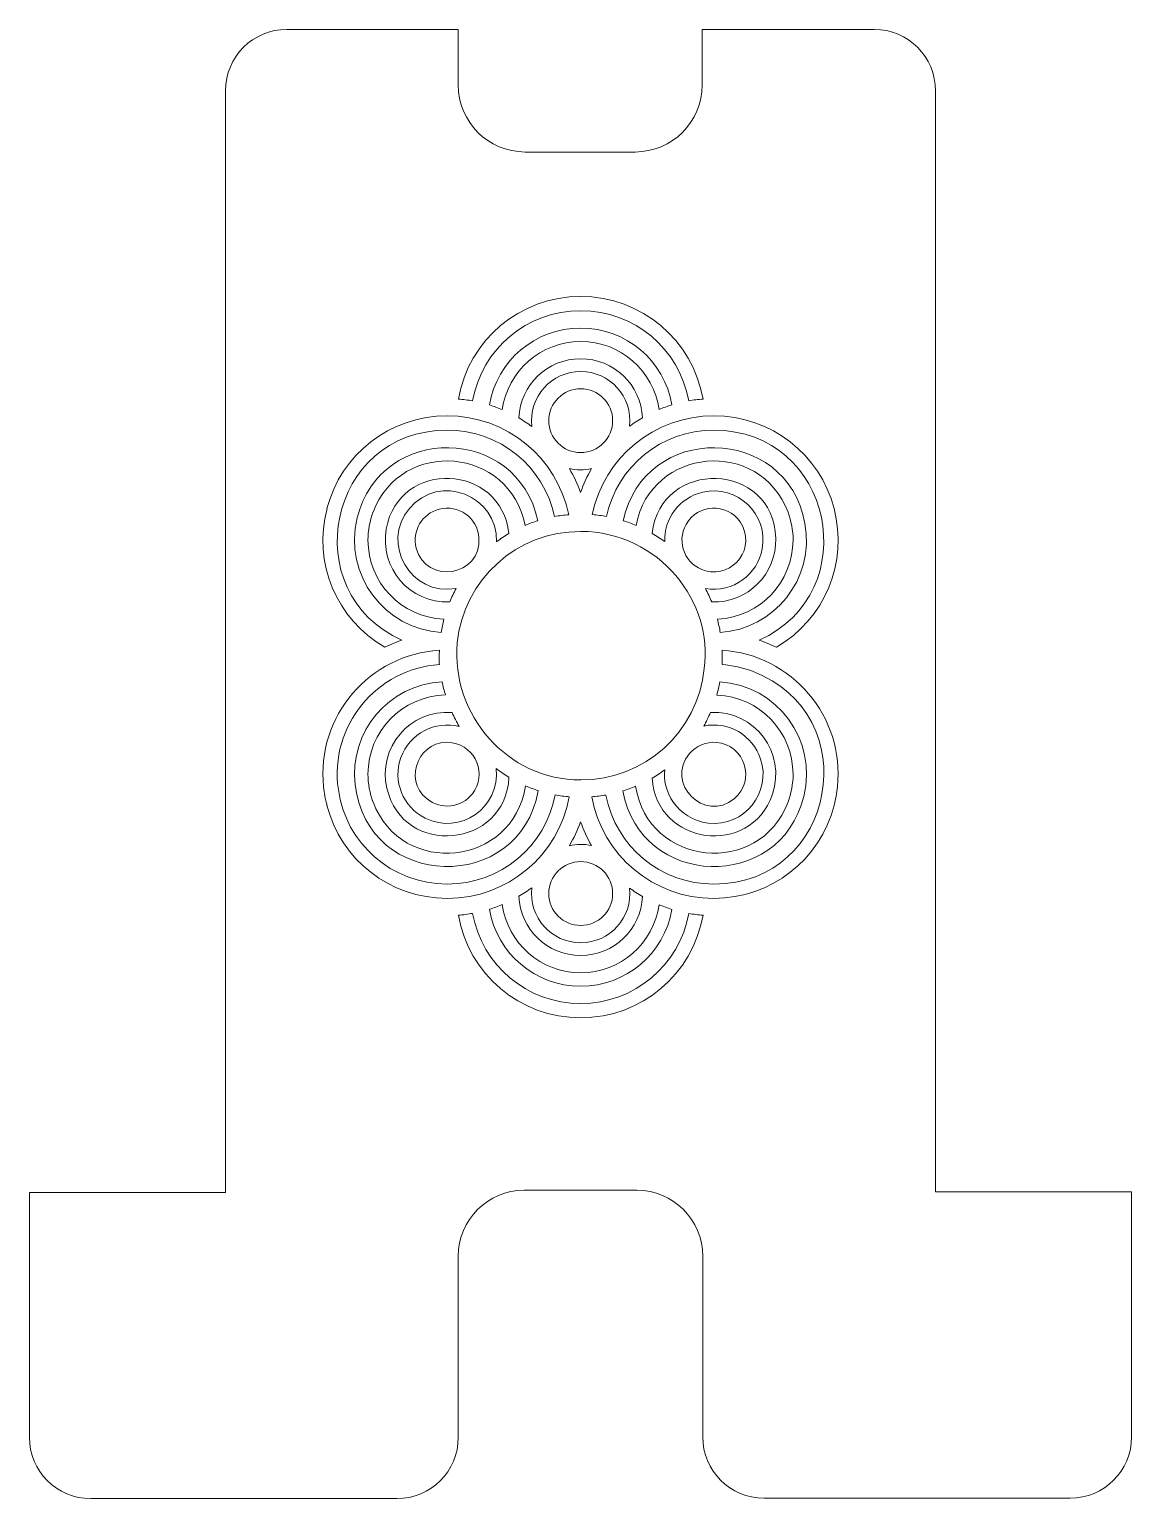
# Model space of a CAD drawing. Header units: inches. Extents: x 96 to 768, y 116 to 749.
# Drawn here: x 95.8 to 351, y 135.8 to 476 of the extents above; entities that cross this region are included whole.
import ezdxf

# ---------------------------------------------------------------- set-up
doc = ezdxf.new("R2010")
doc.units = ezdxf.units.IN
doc.header["$MEASUREMENT"] = 0
doc.layers.add('_U+0421_U+043B_U+043E_U+0439 1', color=7, linetype='Continuous')

# ---------------------------------------------------------------- blocks, each defined once
blk = doc.blocks.new('block 2')
at = {"layer": '_U+0421_U+043B_U+043E_U+0439 1', "color": 1, "lineweight": 9, "true_color": 0xff0000}
for points, knots in [([(305.61, 206.83), (305.61, 206.83), (305.61, 461.83), (305.61, 461.83), (305.61, 469.63), (299.31, 476.03), (291.41, 476.03), (274.39, 476.03), (268.75, 476.03), (251.56, 476.03), (251.56, 476.03), (251.56, 463.14), (251.56, 463.14), (251.56, 454.58), (244.62, 447.64), (236.06, 447.64), (236.06, 447.64), (210.61, 447.64), (210.61, 447.64), (202.05, 447.64), (195.11, 454.58), (195.11, 463.14), (195.11, 463.14), (195.11, 476.03), (195.11, 476.03), (195.11, 476.03), (155.41, 476.03), (155.41, 476.03), (147.61, 476.03), (141.21, 469.73), (141.21, 461.83), (141.21, 461.83), (141.21, 206.73), (141.21, 206.73), (141.21, 206.73), (95.81, 206.73), (95.81, 206.73), (95.81, 206.73), (95.81, 150.03), (95.81, 150.03), (95.81, 142.23), (102.11, 135.83), (110.01, 135.83), (110.01, 135.83), (180.91, 135.83), (180.91, 135.83), (188.71, 135.83), (195.11, 142.13), (195.11, 150.03), (195.11, 150.03), (195.11, 191.95), (195.11, 191.95), (195.11, 200.39), (201.95, 207.23), (210.39, 207.23), (210.39, 207.23), (236.42, 207.23), (236.42, 207.23), (244.86, 207.23), (251.71, 200.39), (251.71, 191.95), (251.71, 191.95), (251.71, 150.13), (251.71, 150.13), (251.71, 142.33), (258.01, 135.93), (265.91, 135.93), (265.91, 135.93), (336.81, 135.93), (336.81, 135.93), (344.61, 135.93), (351.01, 142.23), (351.01, 150.13), (351.01, 150.13), (351.01, 206.83), (351.01, 206.83), (351.01, 206.83), (305.61, 206.83), (305.61, 206.83), (305.61, 206.83), (305.61, 206.83), (305.61, 206.83)], [0, 0, 0, 0, 1, 1, 1, 2, 2, 2, 3, 3, 3, 4, 4, 4, 5, 5, 5, 6, 6, 6, 7, 7, 7, 8, 8, 8, 9, 9, 9, 10, 10, 10, 11, 11, 11, 12, 12, 12, 13, 13, 13, 14, 14, 14, 15, 15, 15, 16, 16, 16, 17, 17, 17, 18, 18, 18, 19, 19, 19, 20, 20, 20, 21, 21, 21, 22, 22, 22, 23, 23, 23, 24, 24, 24, 25, 25, 25, 26, 26, 26, 27, 27, 27, 27]), ([(223.45, 414.19), (237.56, 414.19), (249.38, 404.12), (251.77, 390.44), (250.65, 390.36), (249.56, 390.22), (248.48, 390.03), (246.3, 402.06), (235.91, 410.87), (223.45, 410.87), (210.99, 410.87), (200.59, 402.05), (198.42, 390.02), (197.34, 390.21), (196.25, 390.35), (195.14, 390.44), (197.52, 404.11), (209.34, 414.19), (223.45, 414.19)], [0, 0, 0, 0, 1, 1, 1, 2, 2, 2, 3, 3, 3, 4, 4, 4, 5, 5, 5, 6, 6, 6, 6]), ([(223.45, 403.78), (214.2, 403.78), (206.55, 396.89), (205.3, 387.98), (204.34, 388.38), (203.34, 388.75), (202.33, 389.06), (204.06, 399.32), (212.87, 406.87), (223.45, 406.87), (234.03, 406.87), (242.83, 399.33), (244.57, 389.09), (243.56, 388.77), (242.56, 388.42), (241.6, 388.01), (240.34, 396.91), (232.69, 403.78), (223.45, 403.78)], [0, 0, 0, 0, 1, 1, 1, 2, 2, 2, 3, 3, 3, 4, 4, 4, 5, 5, 5, 6, 6, 6, 6]), ([(223.45, 396.82), (216.73, 396.82), (211.33, 390.96), (212.15, 384.07), (211.18, 384.79), (210.18, 385.45), (209.14, 386.06), (209.47, 393.68), (215.75, 399.78), (223.45, 399.78), (231.13, 399.78), (237.41, 393.7), (237.76, 386.11), (236.73, 385.5), (235.73, 384.85), (234.77, 384.14), (235.54, 390.97), (230.17, 396.82), (223.45, 396.82)], [0, 0, 0, 0, 1, 1, 1, 2, 2, 2, 3, 3, 3, 4, 4, 4, 5, 5, 5, 6, 6, 6, 6]), ([(223.45, 378.04), (219.38, 378.04), (216.06, 381.35), (216.06, 385.43), (216.06, 389.51), (219.37, 392.83), (223.45, 392.83), (227.53, 392.83), (230.85, 389.51), (230.85, 385.43), (230.85, 381.35), (227.53, 378.04), (223.45, 378.04)], [0, 0, 0, 0, 1, 1, 1, 2, 2, 2, 3, 3, 3, 4, 4, 4, 4]), ([(164.72, 365.07), (164.72, 365.07), (164.71, 365.07), (164.71, 365.07), (167.94, 377.58), (179.22, 386.55), (192.54, 386.55), (206.35, 386.55), (217.97, 376.9), (220.69, 363.66), (219.58, 363.57), (218.48, 363.42), (217.4, 363.22), (214.9, 374.82), (204.7, 383.23), (192.54, 383.23), (164.92, 383.23), (157.28, 345.74), (182.07, 334.6), (180.84, 334.19), (179.64, 333.73), (178.07, 332.96), (166.82, 339.49), (161.43, 352.59), (164.72, 365.07)], [0, 0, 0, 0, 1, 1, 1, 2, 2, 2, 3, 3, 3, 4, 4, 4, 5, 5, 5, 6, 6, 6, 7, 7, 7, 8, 8, 8, 8]), ([(175.38, 364.21), (175.38, 364.21), (175.36, 364.22), (175.36, 364.22), (174.64, 362.32), (174.19, 359.89), (174.19, 357.79), (174.19, 357.79), (174.2, 357.79), (174.2, 357.79), (174.2, 348.08), (181.76, 339.89), (191.8, 339.47), (191.53, 338.46), (191.31, 337.43), (191.14, 336.39), (178.08, 337.21), (168.43, 349.69), (171.73, 362.93), (177.08, 384.92), (208.86, 384.49), (213.51, 362.25), (212.5, 361.93), (211.52, 361.57), (210.56, 361.16), (207.17, 379.3), (181.91, 381.63), (175.38, 364.21)], [0, 0, 0, 0, 1, 1, 1, 2, 2, 2, 3, 3, 3, 4, 4, 4, 5, 5, 5, 6, 6, 6, 7, 7, 7, 8, 8, 8, 9, 9, 9, 9]), ([(268.75, 332.96), (267.22, 333.71), (266.03, 334.17), (264.75, 334.6), (289.52, 345.73), (281.92, 383.23), (254.28, 383.23), (242.12, 383.23), (231.93, 374.83), (229.43, 363.24), (228.35, 363.44), (227.25, 363.58), (226.13, 363.67), (228.85, 376.9), (240.47, 386.55), (254.28, 386.55), (267.6, 386.55), (278.88, 377.58), (282.11, 365.08), (282.11, 365.08), (282.1, 365.07), (282.1, 365.07), (285.39, 352.6), (280.01, 339.49), (268.75, 332.96)], [0, 0, 0, 0, 1, 1, 1, 2, 2, 2, 3, 3, 3, 4, 4, 4, 5, 5, 5, 6, 6, 6, 7, 7, 7, 8, 8, 8, 8]), ([(255.11, 339.48), (265.17, 339.94), (272.6, 348.2), (272.61, 357.79), (272.61, 357.79), (272.63, 357.79), (272.63, 357.79), (272.63, 359.91), (272.16, 362.38), (271.47, 364.22), (271.47, 364.22), (271.45, 364.21), (271.45, 364.21), (264.91, 381.62), (239.68, 379.3), (236.27, 361.19), (235.31, 361.6), (234.33, 361.96), (233.32, 362.27), (238.1, 385.01), (271.1, 384.83), (275.38, 361.61), (277.69, 348.63), (268.17, 337.22), (255.77, 336.39), (255.59, 337.44), (255.37, 338.47), (255.11, 339.48)], [0, 0, 0, 0, 1, 1, 1, 2, 2, 2, 3, 3, 3, 4, 4, 4, 5, 5, 5, 6, 6, 6, 7, 7, 7, 8, 8, 8, 9, 9, 9, 9]), ([(183.78, 365.07), (177.06, 357.12), (184.03, 344.65), (194.6, 346.59), (194.06, 345.58), (193.56, 344.54), (193.13, 343.47), (183.82, 343.09), (176.83, 351.41), (178.43, 360.34), (181.4, 376.73), (205.13, 375.56), (206.81, 359.27), (205.81, 358.68), (204.84, 358.05), (203.92, 357.36), (204.36, 368.08), (190.75, 373.47), (183.78, 365.07)], [0, 0, 0, 0, 1, 1, 1, 2, 2, 2, 3, 3, 3, 4, 4, 4, 5, 5, 5, 6, 6, 6, 6]), ([(223.41, 368.8), (222.72, 370.74), (221.85, 372.6), (220.83, 374.35), (222.55, 373.95), (224.21, 373.93), (225.97, 374.33), (224.96, 372.58), (224.1, 370.73), (223.41, 368.8)], [0, 0, 0, 0, 1, 1, 1, 2, 2, 2, 3, 3, 3, 3]), ([(265.48, 355.75), (266.95, 363.75), (259.7, 370.74), (251.7, 368.88), (246.27, 367.6), (242.71, 362.69), (242.9, 357.42), (241.98, 358.1), (241.02, 358.73), (240.02, 359.31), (241.88, 376.86), (268.19, 376.06), (268.61, 358.15), (268.81, 349.95), (262.13, 343.18), (253.78, 343.46), (253.35, 344.53), (252.85, 345.57), (252.31, 346.58), (258.82, 345.52), (264.41, 349.84), (265.48, 355.75)], [0, 0, 0, 0, 1, 1, 1, 2, 2, 2, 3, 3, 3, 4, 4, 4, 5, 5, 5, 6, 6, 6, 7, 7, 7, 7]), ([(185.39, 355.94), (184.38, 359.88), (186.71, 363.9), (190.68, 364.94), (195.11, 366.1), (199.56, 362.96), (199.9, 358.32), (200.54, 349.42), (187.66, 347.27), (185.39, 355.94)], [0, 0, 0, 0, 1, 1, 1, 2, 2, 2, 3, 3, 3, 3]), ([(247.85, 361.42), (250.53, 366.16), (257.26, 366.48), (260.36, 361.99), (264.29, 356.22), (258.88, 348.88), (252.33, 350.67), (247.67, 351.96), (245.5, 357.23), (247.85, 361.42)], [0, 0, 0, 0, 1, 1, 1, 2, 2, 2, 3, 3, 3, 3]), ([(252.06, 328.04), (250.57, 313.33), (238.27, 302.23), (223.45, 302.23), (206.44, 302.23), (193.43, 317.32), (194.85, 333.97), (196.34, 348.69), (208.64, 359.78), (223.45, 359.78), (241.75, 359.78), (254.29, 343.11), (252.06, 328.04)], [0, 0, 0, 0, 1, 1, 1, 2, 2, 2, 3, 3, 3, 4, 4, 4, 4]), ([(192.54, 274.82), (179.22, 274.82), (167.94, 283.78), (164.71, 296.29), (164.71, 296.29), (164.72, 296.29), (164.72, 296.29), (164.31, 297.83), (164.07, 299.28), (163.93, 300.64), (163.93, 300.64), (163.92, 300.64), (163.92, 300.64), (162.19, 317.08), (174.65, 331.29), (190.74, 332.28), (190.7, 331.29), (190.68, 330.09), (190.74, 328.96), (176.23, 327.96), (165.19, 314.83), (167.34, 300), (169.05, 287.57), (179.65, 278.13), (192.54, 278.13), (204.93, 278.13), (215.28, 286.85), (217.53, 298.77), (218.61, 298.57), (219.7, 298.43), (220.81, 298.34), (218.34, 284.78), (206.57, 274.82), (192.54, 274.82)], [0, 0, 0, 0, 1, 1, 1, 2, 2, 2, 3, 3, 3, 4, 4, 4, 5, 5, 5, 6, 6, 6, 7, 7, 7, 8, 8, 8, 9, 9, 9, 10, 10, 10, 11, 11, 11, 11]), ([(282.9, 300.64), (282.9, 300.64), (282.89, 300.64), (282.89, 300.64), (282.74, 299.16), (282.48, 297.71), (282.1, 296.29), (282.1, 296.29), (282.11, 296.29), (282.11, 296.29), (278.88, 283.78), (267.6, 274.82), (254.28, 274.82), (240.25, 274.82), (228.48, 284.78), (226.01, 298.34), (227.12, 298.42), (228.21, 298.56), (229.29, 298.75), (231.55, 286.84), (241.9, 278.13), (254.28, 278.13), (282.62, 278.13), (289.74, 317.47), (263.2, 327.4), (260.92, 328.25), (258.56, 328.78), (256.17, 328.96), (256.25, 330.13), (256.24, 331.31), (256.2, 332.28), (272.28, 331.23), (284.62, 316.98), (282.9, 300.64)], [0, 0, 0, 0, 1, 1, 1, 2, 2, 2, 3, 3, 3, 4, 4, 4, 5, 5, 5, 6, 6, 6, 7, 7, 7, 8, 8, 8, 9, 9, 9, 10, 10, 10, 11, 11, 11, 11]), ([(191.35, 324.98), (191.57, 323.93), (191.84, 322.91), (192.15, 321.91), (182.07, 321.68), (174.2, 313.5), (174.2, 303.57), (174.2, 303.57), (174.19, 303.57), (174.19, 303.57), (174.19, 301.47), (174.64, 299.04), (175.35, 297.14), (175.35, 297.14), (175.37, 297.15), (175.37, 297.15), (182.03, 279.44), (207.9, 282.24), (210.66, 300.88), (211.63, 300.46), (212.62, 300.09), (213.63, 299.76), (209.37, 275.72), (174.01, 276.55), (171.24, 301.14), (169.79, 313.5), (179.12, 324.31), (191.35, 324.98)], [0, 0, 0, 0, 1, 1, 1, 2, 2, 2, 3, 3, 3, 4, 4, 4, 5, 5, 5, 6, 6, 6, 7, 7, 7, 8, 8, 8, 9, 9, 9, 9]), ([(271.45, 297.15), (271.45, 297.15), (271.47, 297.14), (271.47, 297.14), (272.16, 298.98), (272.63, 301.45), (272.63, 303.57), (272.63, 303.57), (272.61, 303.57), (272.61, 303.57), (272.6, 313.29), (264.98, 321.53), (254.95, 321.9), (255.23, 322.91), (255.47, 323.93), (255.66, 324.97), (268.89, 324.13), (278.36, 311.55), (275.08, 298.41), (269.63, 276.08), (237.28, 277.06), (233.2, 299.7), (234.21, 300.01), (235.2, 300.37), (236.17, 300.78), (239.03, 282.22), (264.81, 279.48), (271.45, 297.15)], [0, 0, 0, 0, 1, 1, 1, 2, 2, 2, 3, 3, 3, 4, 4, 4, 5, 5, 5, 6, 6, 6, 7, 7, 7, 8, 8, 8, 9, 9, 9, 9]), ([(181.84, 307.45), (179.86, 302), (182.25, 296.01), (187.43, 293.4), (195.53, 289.34), (204.9, 295.9), (203.85, 304.91), (204.81, 304.17), (205.81, 303.48), (206.85, 302.85), (206.03, 286.43), (182.37, 284.12), (178.58, 300.3), (176.38, 309.63), (183.85, 318.64), (193.68, 317.85), (194.18, 316.73), (194.74, 315.65), (195.34, 314.6), (189.71, 316.05), (183.85, 312.97), (181.84, 307.45)], [0, 0, 0, 0, 1, 1, 1, 2, 2, 2, 3, 3, 3, 4, 4, 4, 5, 5, 5, 6, 6, 6, 7, 7, 7, 7]), ([(253, 292.26), (261.4, 291.33), (267.62, 299.38), (265.12, 307.09), (263.3, 312.65), (257.59, 315.91), (251.94, 314.72), (252.52, 315.74), (253.04, 316.79), (253.51, 317.88), (263.77, 318.43), (271.12, 308.43), (267.84, 298.91), (262.73, 284.13), (240.96, 287.11), (239.98, 302.67), (241.01, 303.26), (241.99, 303.91), (242.94, 304.61), (242.12, 300.1), (245.78, 293.09), (253, 292.26)], [0, 0, 0, 0, 1, 1, 1, 2, 2, 2, 3, 3, 3, 4, 4, 4, 5, 5, 5, 6, 6, 6, 7, 7, 7, 7]), ([(198.38, 299.05), (195.84, 295.77), (191.09, 295.23), (187.89, 297.83), (182.06, 302.47), (186.21, 312.08), (193.73, 310.86), (199.27, 309.94), (201.79, 303.45), (198.38, 299.05)], [0, 0, 0, 0, 1, 1, 1, 2, 2, 2, 3, 3, 3, 3]), ([(248.67, 308.38), (250.2, 310.15), (252.5, 311.13), (254.89, 310.94), (261.46, 310.4), (264.08, 302.12), (259.01, 297.89), (252.21, 292.21), (242.77, 301.46), (248.67, 308.38)], [0, 0, 0, 0, 1, 1, 1, 2, 2, 2, 3, 3, 3, 3]), ([(220.83, 287.01), (221.85, 288.76), (222.72, 290.62), (223.41, 292.57), (224.1, 290.63), (224.96, 288.78), (225.97, 287.04), (224.21, 287.43), (222.55, 287.42), (220.83, 287.01)], [0, 0, 0, 0, 1, 1, 1, 2, 2, 2, 3, 3, 3, 3]), ([(223.45, 268.54), (219.38, 268.54), (216.06, 271.85), (216.06, 275.93), (216.06, 280.01), (219.37, 283.33), (223.45, 283.33), (227.53, 283.33), (230.85, 280.01), (230.85, 275.93), (230.85, 271.85), (227.53, 268.54), (223.45, 268.54)], [0, 0, 0, 0, 1, 1, 1, 2, 2, 2, 3, 3, 3, 4, 4, 4, 4]), ([(234.77, 277.22), (235.73, 276.51), (236.73, 275.86), (237.76, 275.26), (237.41, 267.66), (231.13, 261.59), (223.45, 261.59), (215.75, 261.59), (209.47, 267.69), (209.14, 275.3), (210.18, 275.91), (211.18, 276.57), (212.15, 277.29), (211.33, 270.4), (216.73, 264.54), (223.45, 264.54), (230.18, 264.54), (235.54, 270.39), (234.77, 277.22)], [0, 0, 0, 0, 1, 1, 1, 2, 2, 2, 3, 3, 3, 4, 4, 4, 5, 5, 5, 6, 6, 6, 6]), ([(241.6, 273.35), (242.56, 272.95), (243.56, 272.59), (244.57, 272.28), (242.83, 262.03), (234.03, 254.49), (223.45, 254.49), (212.87, 254.49), (204.06, 262.04), (202.33, 272.3), (203.34, 272.62), (204.34, 272.98), (205.3, 273.38), (206.55, 264.47), (214.2, 257.59), (223.45, 257.59), (232.69, 257.59), (240.34, 264.46), (241.6, 273.35)], [0, 0, 0, 0, 1, 1, 1, 2, 2, 2, 3, 3, 3, 4, 4, 4, 5, 5, 5, 6, 6, 6, 6]), ([(223.45, 247.18), (209.34, 247.18), (197.52, 257.25), (195.14, 270.93), (196.25, 271.01), (197.34, 271.15), (198.42, 271.35), (200.59, 259.31), (210.99, 250.49), (223.45, 250.49), (235.91, 250.49), (246.31, 259.31), (248.48, 271.33), (249.56, 271.14), (250.65, 271), (251.77, 270.92), (249.38, 257.25), (237.56, 247.18), (223.45, 247.18)], [0, 0, 0, 0, 1, 1, 1, 2, 2, 2, 3, 3, 3, 4, 4, 4, 5, 5, 5, 6, 6, 6, 6])]:
    blk.add_open_spline(points, degree=3, knots=knots, dxfattribs=at)

msp = doc.modelspace()

# ---------------------------------------------------------------- block references
at = {"layer": '_U+0421_U+043B_U+043E_U+0439 1'}
msp.add_blockref('block 2', (0, 0), dxfattribs=at)

doc.saveas('drawing.dxf')
